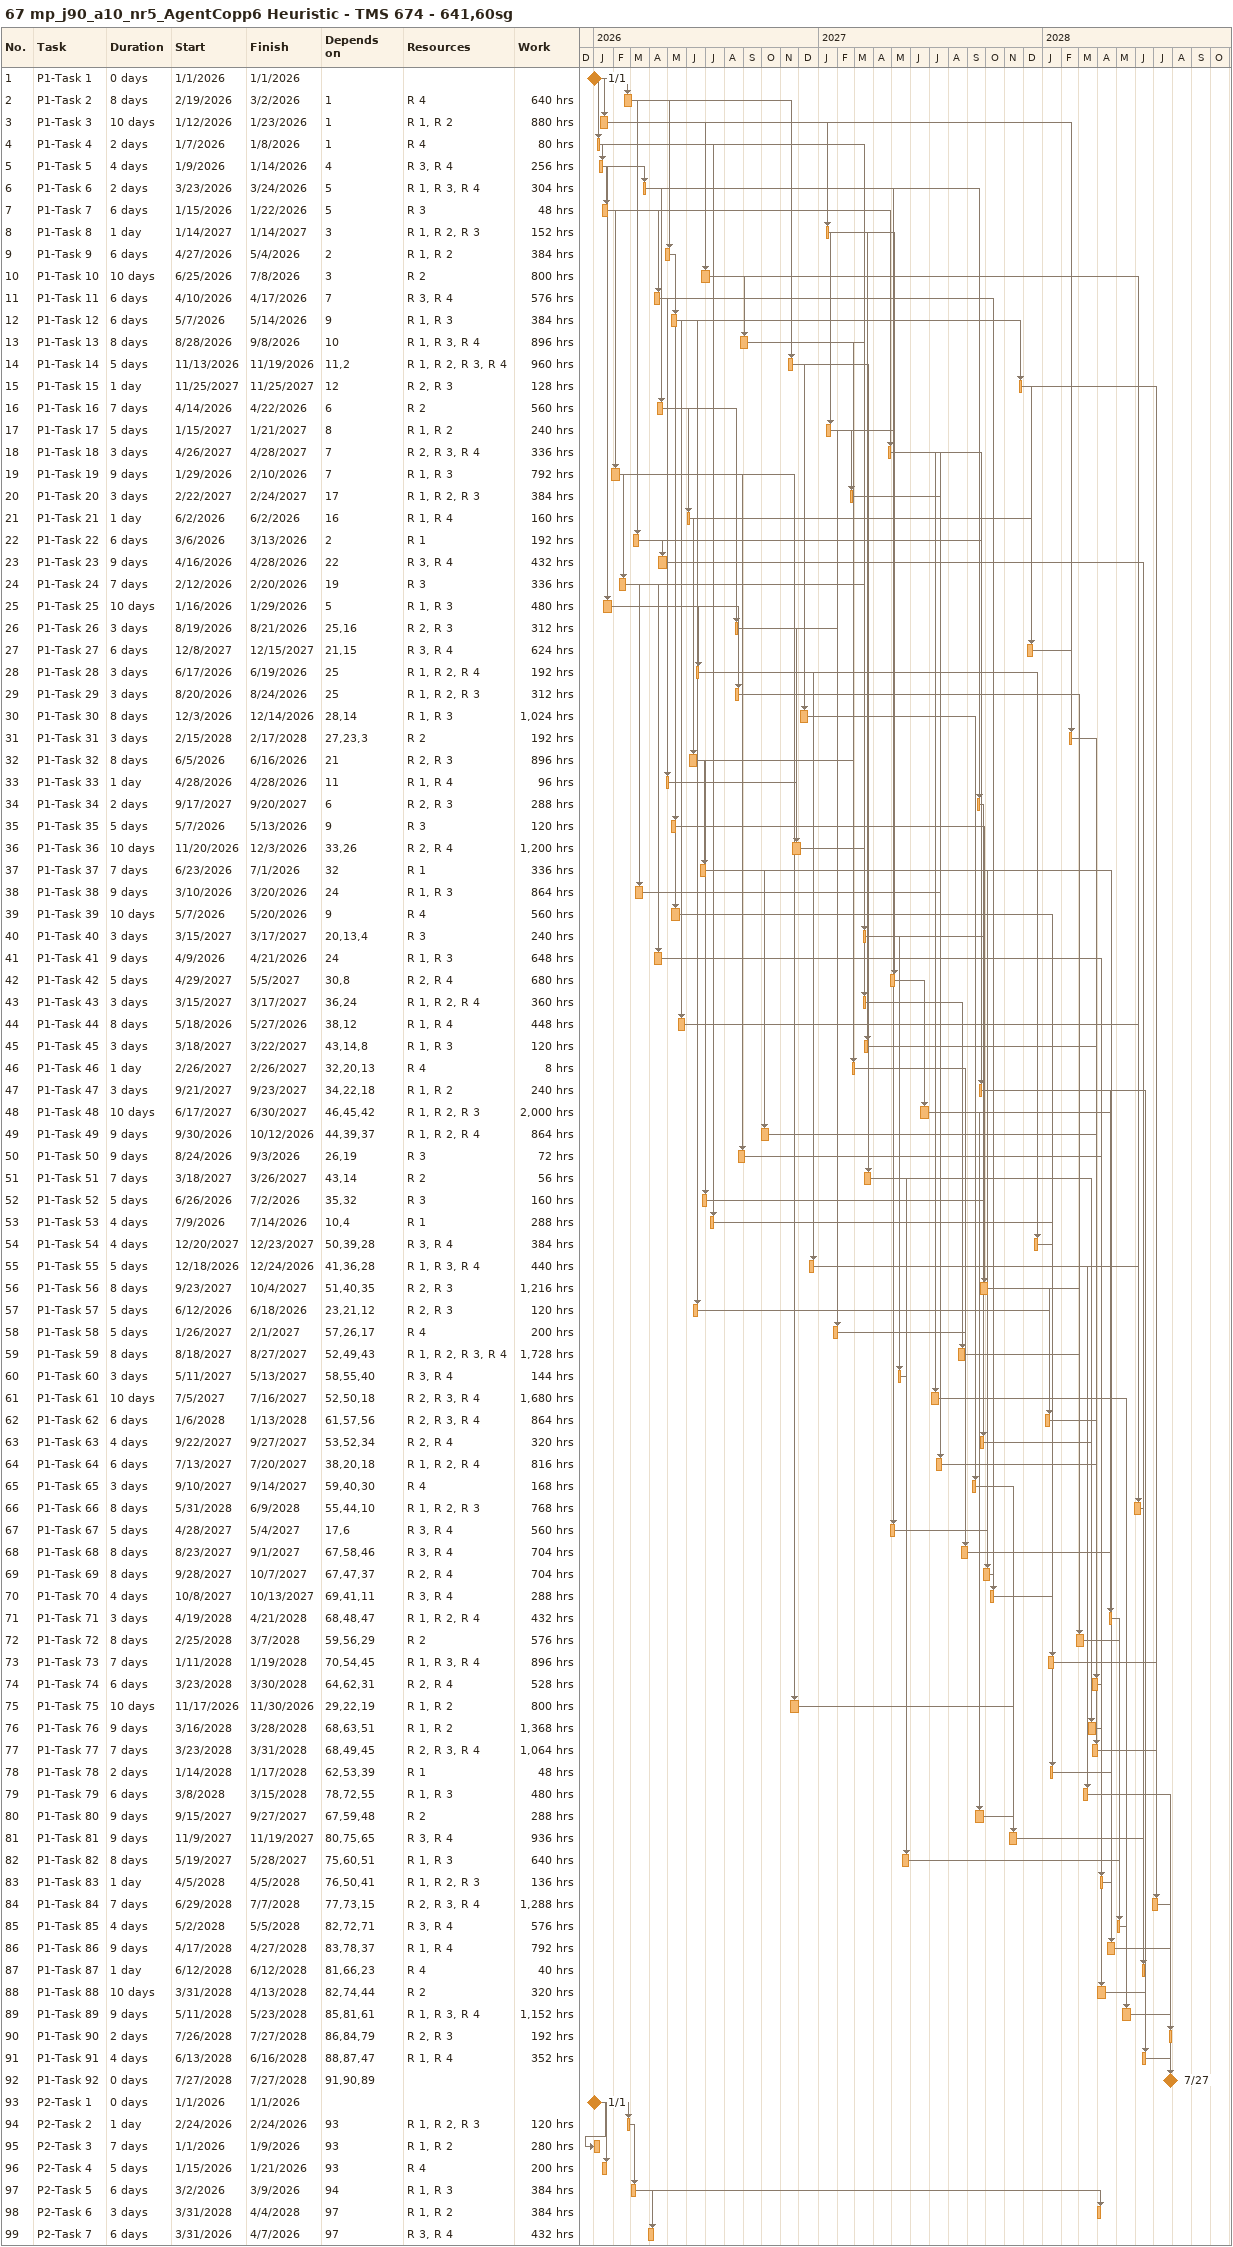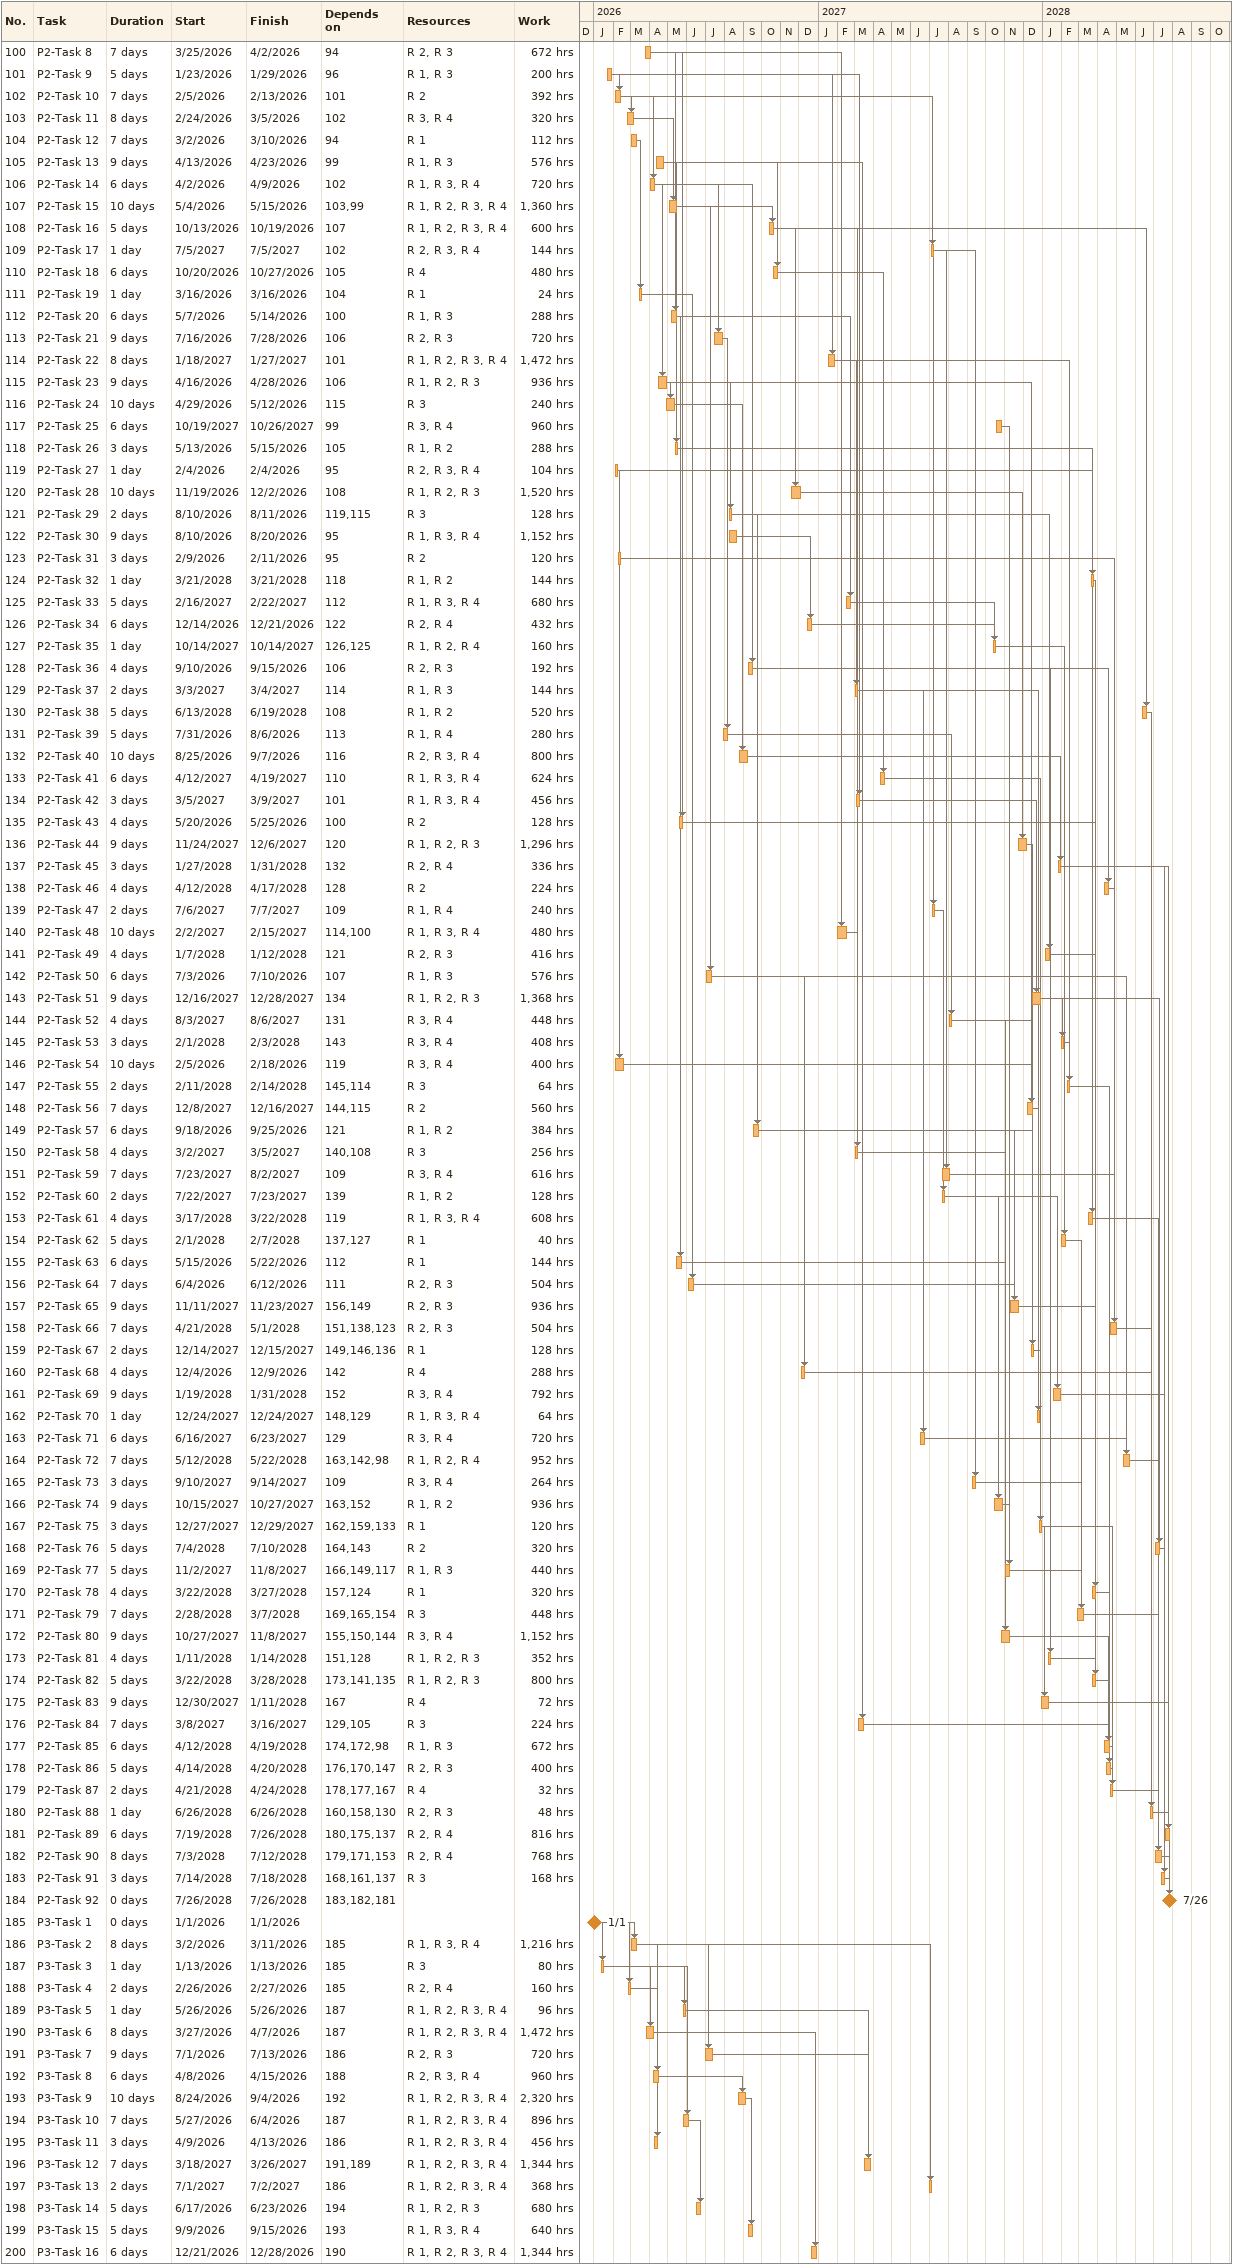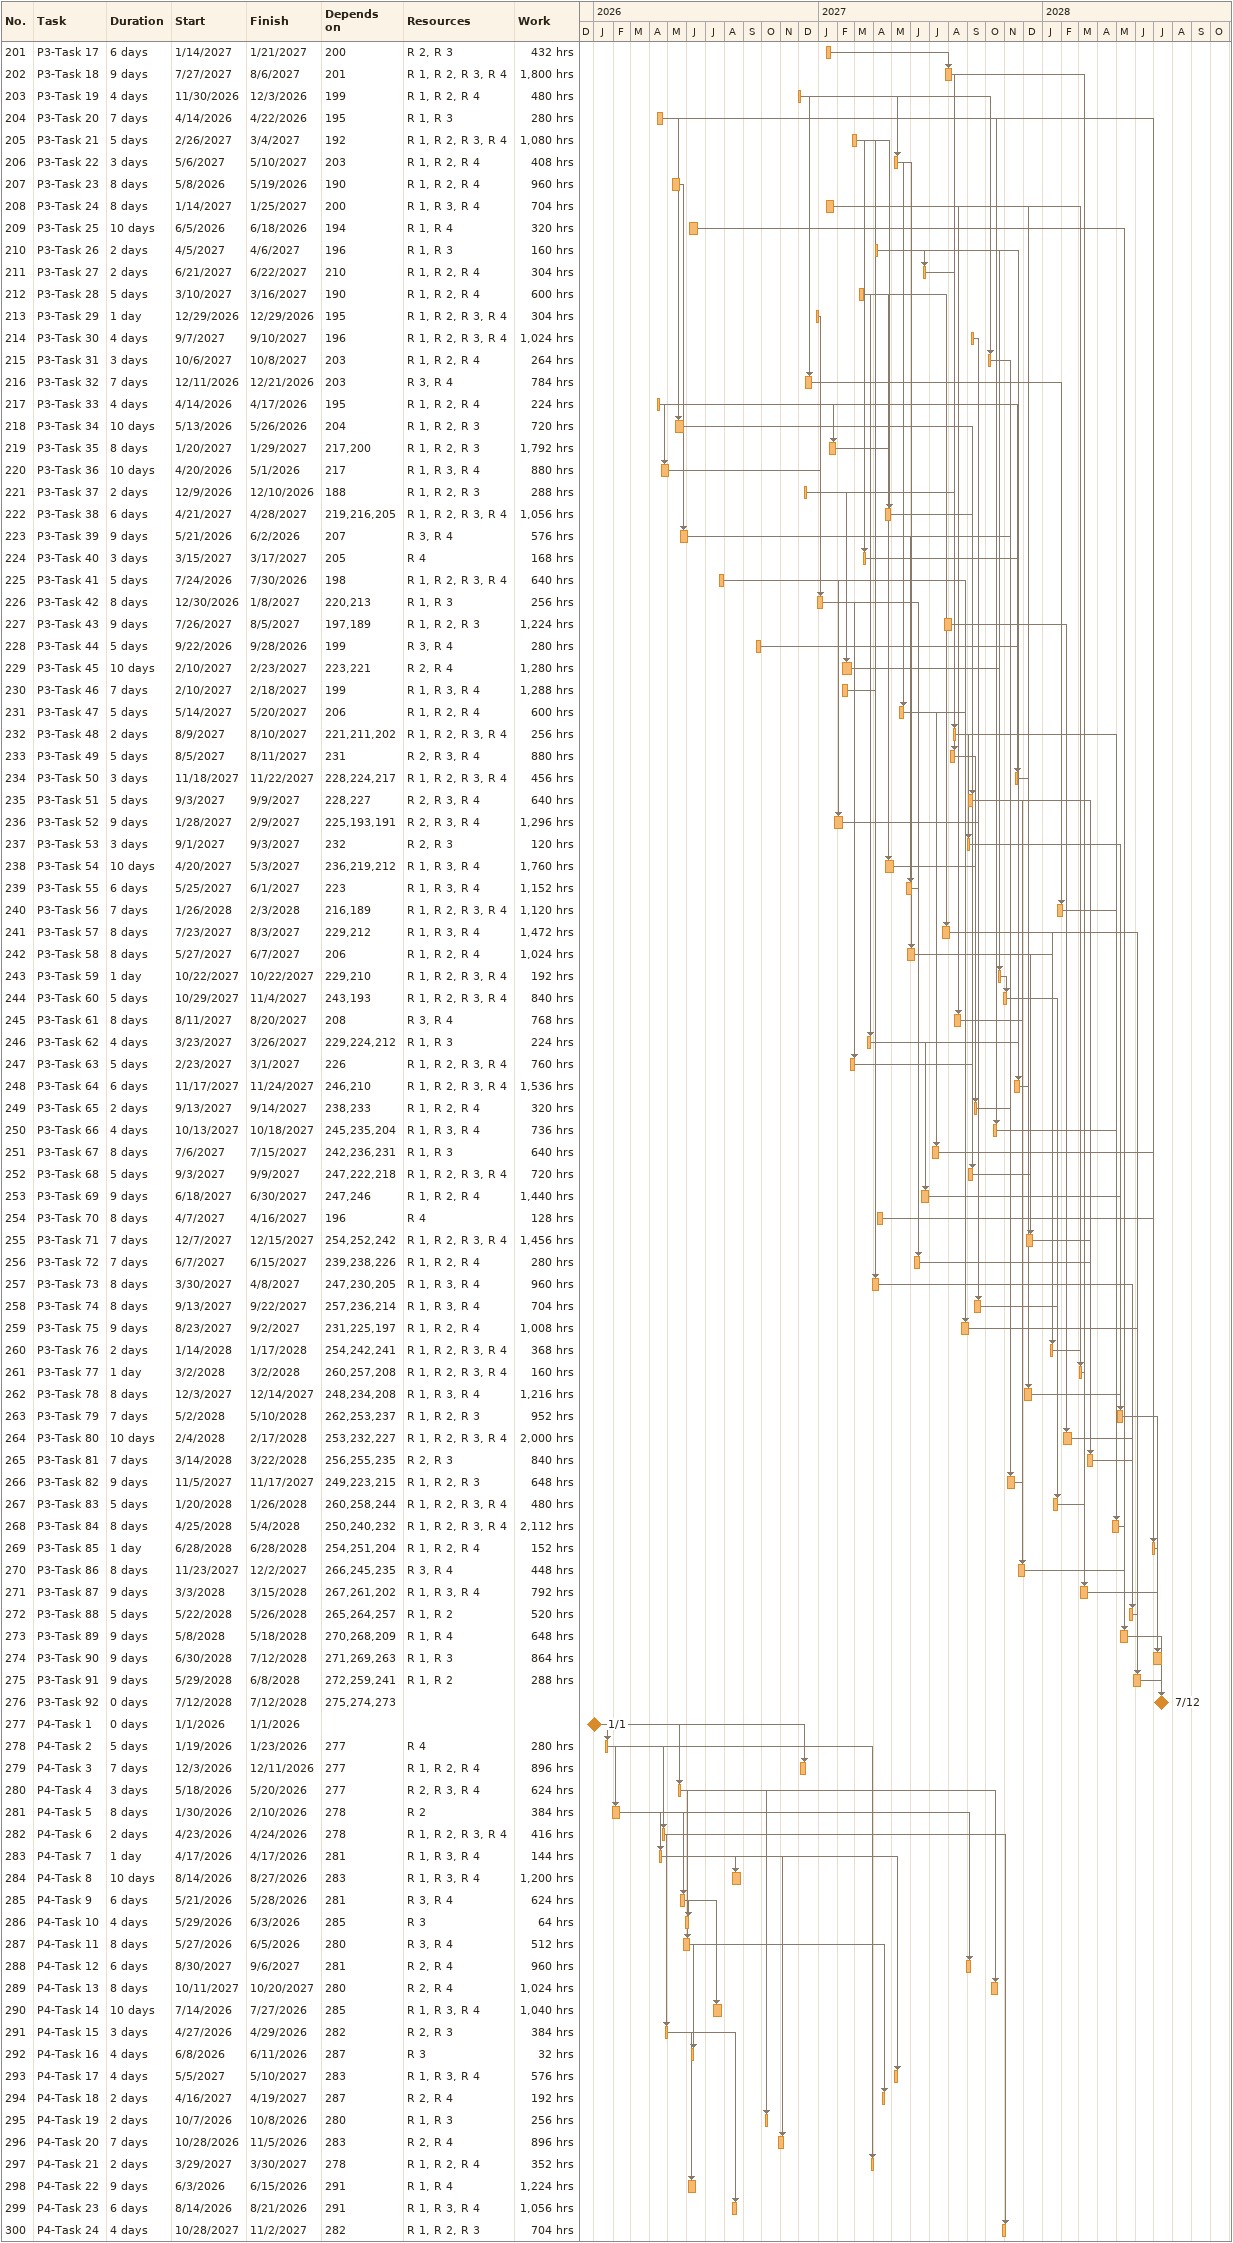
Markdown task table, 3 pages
67 mp_j90_a10_nr5_AgentCopp6 Heuristic - TMS 674 - 641,60sg

| ID | Task | Duration | Start | Finish | Predecessors | Resources | Work (h) |
|---|---|---|---|---|---|---|---|
| 1 | P1-Task 1 | 0d | 2026-01-01 | 2026-01-01 |  |  |  |
| 2 | P1-Task 2 | 8d | 2026-02-19 | 2026-03-02 | 1 | R 4 | 640 |
| 3 | P1-Task 3 | 10d | 2026-01-12 | 2026-01-23 | 1 | R 1, R 2 | 880 |
| 4 | P1-Task 4 | 2d | 2026-01-07 | 2026-01-08 | 1 | R 4 | 80 |
| 5 | P1-Task 5 | 4d | 2026-01-09 | 2026-01-14 | 4 | R 3, R 4 | 256 |
| 6 | P1-Task 6 | 2d | 2026-03-23 | 2026-03-24 | 5 | R 1, R 3, R 4 | 304 |
| 7 | P1-Task 7 | 6d | 2026-01-15 | 2026-01-22 | 5 | R 3 | 48 |
| 8 | P1-Task 8 | 1d | 2027-01-14 | 2027-01-14 | 3 | R 1, R 2, R 3 | 152 |
| 9 | P1-Task 9 | 6d | 2026-04-27 | 2026-05-04 | 2 | R 1, R 2 | 384 |
| 10 | P1-Task 10 | 10d | 2026-06-25 | 2026-07-08 | 3 | R 2 | 800 |
| 11 | P1-Task 11 | 6d | 2026-04-10 | 2026-04-17 | 7 | R 3, R 4 | 576 |
| 12 | P1-Task 12 | 6d | 2026-05-07 | 2026-05-14 | 9 | R 1, R 3 | 384 |
| 13 | P1-Task 13 | 8d | 2026-08-28 | 2026-09-08 | 10 | R 1, R 3, R 4 | 896 |
| 14 | P1-Task 14 | 5d | 2026-11-13 | 2026-11-19 | 11, 2 | R 1, R 2, R 3, R 4 | 960 |
| 15 | P1-Task 15 | 1d | 2027-11-25 | 2027-11-25 | 12 | R 2, R 3 | 128 |
| 16 | P1-Task 16 | 7d | 2026-04-14 | 2026-04-22 | 6 | R 2 | 560 |
| 17 | P1-Task 17 | 5d | 2027-01-15 | 2027-01-21 | 8 | R 1, R 2 | 240 |
| 18 | P1-Task 18 | 3d | 2027-04-26 | 2027-04-28 | 7 | R 2, R 3, R 4 | 336 |
| 19 | P1-Task 19 | 9d | 2026-01-29 | 2026-02-10 | 7 | R 1, R 3 | 792 |
| 20 | P1-Task 20 | 3d | 2027-02-22 | 2027-02-24 | 17 | R 1, R 2, R 3 | 384 |
| 21 | P1-Task 21 | 1d | 2026-06-02 | 2026-06-02 | 16 | R 1, R 4 | 160 |
| 22 | P1-Task 22 | 6d | 2026-03-06 | 2026-03-13 | 2 | R 1 | 192 |
| 23 | P1-Task 23 | 9d | 2026-04-16 | 2026-04-28 | 22 | R 3, R 4 | 432 |
| 24 | P1-Task 24 | 7d | 2026-02-12 | 2026-02-20 | 19 | R 3 | 336 |
| 25 | P1-Task 25 | 10d | 2026-01-16 | 2026-01-29 | 5 | R 1, R 3 | 480 |
| 26 | P1-Task 26 | 3d | 2026-08-19 | 2026-08-21 | 25, 16 | R 2, R 3 | 312 |
| 27 | P1-Task 27 | 6d | 2027-12-08 | 2027-12-15 | 21, 15 | R 3, R 4 | 624 |
| 28 | P1-Task 28 | 3d | 2026-06-17 | 2026-06-19 | 25 | R 1, R 2, R 4 | 192 |
| 29 | P1-Task 29 | 3d | 2026-08-20 | 2026-08-24 | 25 | R 1, R 2, R 3 | 312 |
| 30 | P1-Task 30 | 8d | 2026-12-03 | 2026-12-14 | 28, 14 | R 1, R 3 | 1024 |
| 31 | P1-Task 31 | 3d | 2028-02-15 | 2028-02-17 | 27, 23, 3 | R 2 | 192 |
| 32 | P1-Task 32 | 8d | 2026-06-05 | 2026-06-16 | 21 | R 2, R 3 | 896 |
| 33 | P1-Task 33 | 1d | 2026-04-28 | 2026-04-28 | 11 | R 1, R 4 | 96 |
| 34 | P1-Task 34 | 2d | 2027-09-17 | 2027-09-20 | 6 | R 2, R 3 | 288 |
| 35 | P1-Task 35 | 5d | 2026-05-07 | 2026-05-13 | 9 | R 3 | 120 |
| 36 | P1-Task 36 | 10d | 2026-11-20 | 2026-12-03 | 33, 26 | R 2, R 4 | 1200 |
| 37 | P1-Task 37 | 7d | 2026-06-23 | 2026-07-01 | 32 | R 1 | 336 |
| 38 | P1-Task 38 | 9d | 2026-03-10 | 2026-03-20 | 24 | R 1, R 3 | 864 |
| 39 | P1-Task 39 | 10d | 2026-05-07 | 2026-05-20 | 9 | R 4 | 560 |
| 40 | P1-Task 40 | 3d | 2027-03-15 | 2027-03-17 | 20, 13, 4 | R 3 | 240 |
| 41 | P1-Task 41 | 9d | 2026-04-09 | 2026-04-21 | 24 | R 1, R 3 | 648 |
| 42 | P1-Task 42 | 5d | 2027-04-29 | 2027-05-05 | 30, 8 | R 2, R 4 | 680 |
| 43 | P1-Task 43 | 3d | 2027-03-15 | 2027-03-17 | 36, 24 | R 1, R 2, R 4 | 360 |
| 44 | P1-Task 44 | 8d | 2026-05-18 | 2026-05-27 | 38, 12 | R 1, R 4 | 448 |
| 45 | P1-Task 45 | 3d | 2027-03-18 | 2027-03-22 | 43, 14, 8 | R 1, R 3 | 120 |
| 46 | P1-Task 46 | 1d | 2027-02-26 | 2027-02-26 | 32, 20, 13 | R 4 | 8 |
| 47 | P1-Task 47 | 3d | 2027-09-21 | 2027-09-23 | 34, 22, 18 | R 1, R 2 | 240 |
| 48 | P1-Task 48 | 10d | 2027-06-17 | 2027-06-30 | 46, 45, 42 | R 1, R 2, R 3 | 2000 |
| 49 | P1-Task 49 | 9d | 2026-09-30 | 2026-10-12 | 44, 39, 37 | R 1, R 2, R 4 | 864 |
| 50 | P1-Task 50 | 9d | 2026-08-24 | 2026-09-03 | 26, 19 | R 3 | 72 |
| 51 | P1-Task 51 | 7d | 2027-03-18 | 2027-03-26 | 43, 14 | R 2 | 56 |
| 52 | P1-Task 52 | 5d | 2026-06-26 | 2026-07-02 | 35, 32 | R 3 | 160 |
| 53 | P1-Task 53 | 4d | 2026-07-09 | 2026-07-14 | 10, 4 | R 1 | 288 |
| 54 | P1-Task 54 | 4d | 2027-12-20 | 2027-12-23 | 50, 39, 28 | R 3, R 4 | 384 |
| 55 | P1-Task 55 | 5d | 2026-12-18 | 2026-12-24 | 41, 36, 28 | R 1, R 3, R 4 | 440 |
| 56 | P1-Task 56 | 8d | 2027-09-23 | 2027-10-04 | 51, 40, 35 | R 2, R 3 | 1216 |
| 57 | P1-Task 57 | 5d | 2026-06-12 | 2026-06-18 | 23, 21, 12 | R 2, R 3 | 120 |
| 58 | P1-Task 58 | 5d | 2027-01-26 | 2027-02-01 | 57, 26, 17 | R 4 | 200 |
| 59 | P1-Task 59 | 8d | 2027-08-18 | 2027-08-27 | 52, 49, 43 | R 1, R 2, R 3, R 4 | 1728 |
| 60 | P1-Task 60 | 3d | 2027-05-11 | 2027-05-13 | 58, 55, 40 | R 3, R 4 | 144 |
| 61 | P1-Task 61 | 10d | 2027-07-05 | 2027-07-16 | 52, 50, 18 | R 2, R 3, R 4 | 1680 |
| 62 | P1-Task 62 | 6d | 2028-01-06 | 2028-01-13 | 61, 57, 56 | R 2, R 3, R 4 | 864 |
| 63 | P1-Task 63 | 4d | 2027-09-22 | 2027-09-27 | 53, 52, 34 | R 2, R 4 | 320 |
| 64 | P1-Task 64 | 6d | 2027-07-13 | 2027-07-20 | 38, 20, 18 | R 1, R 2, R 4 | 816 |
| 65 | P1-Task 65 | 3d | 2027-09-10 | 2027-09-14 | 59, 40, 30 | R 4 | 168 |
| 66 | P1-Task 66 | 8d | 2028-05-31 | 2028-06-09 | 55, 44, 10 | R 1, R 2, R 3 | 768 |
| 67 | P1-Task 67 | 5d | 2027-04-28 | 2027-05-04 | 17, 6 | R 3, R 4 | 560 |
| 68 | P1-Task 68 | 8d | 2027-08-23 | 2027-09-01 | 67, 58, 46 | R 3, R 4 | 704 |
| 69 | P1-Task 69 | 8d | 2027-09-28 | 2027-10-07 | 67, 47, 37 | R 2, R 4 | 704 |
| 70 | P1-Task 70 | 4d | 2027-10-08 | 2027-10-13 | 69, 41, 11 | R 3, R 4 | 288 |
| 71 | P1-Task 71 | 3d | 2028-04-19 | 2028-04-21 | 68, 48, 47 | R 1, R 2, R 4 | 432 |
| 72 | P1-Task 72 | 8d | 2028-02-25 | 2028-03-07 | 59, 56, 29 | R 2 | 576 |
| 73 | P1-Task 73 | 7d | 2028-01-11 | 2028-01-19 | 70, 54, 45 | R 1, R 3, R 4 | 896 |
| 74 | P1-Task 74 | 6d | 2028-03-23 | 2028-03-30 | 64, 62, 31 | R 2, R 4 | 528 |
| 75 | P1-Task 75 | 10d | 2026-11-17 | 2026-11-30 | 29, 22, 19 | R 1, R 2 | 800 |
| 76 | P1-Task 76 | 9d | 2028-03-16 | 2028-03-28 | 68, 63, 51 | R 1, R 2 | 1368 |
| 77 | P1-Task 77 | 7d | 2028-03-23 | 2028-03-31 | 68, 49, 45 | R 2, R 3, R 4 | 1064 |
| 78 | P1-Task 78 | 2d | 2028-01-14 | 2028-01-17 | 62, 53, 39 | R 1 | 48 |
| 79 | P1-Task 79 | 6d | 2028-03-08 | 2028-03-15 | 78, 72, 55 | R 1, R 3 | 480 |
| 80 | P1-Task 80 | 9d | 2027-09-15 | 2027-09-27 | 67, 59, 48 | R 2 | 288 |
| 81 | P1-Task 81 | 9d | 2027-11-09 | 2027-11-19 | 80, 75, 65 | R 3, R 4 | 936 |
| 82 | P1-Task 82 | 8d | 2027-05-19 | 2027-05-28 | 75, 60, 51 | R 1, R 3 | 640 |
| 83 | P1-Task 83 | 1d | 2028-04-05 | 2028-04-05 | 76, 50, 41 | R 1, R 2, R 3 | 136 |
| 84 | P1-Task 84 | 7d | 2028-06-29 | 2028-07-07 | 77, 73, 15 | R 2, R 3, R 4 | 1288 |
| 85 | P1-Task 85 | 4d | 2028-05-02 | 2028-05-05 | 82, 72, 71 | R 3, R 4 | 576 |
| 86 | P1-Task 86 | 9d | 2028-04-17 | 2028-04-27 | 83, 78, 37 | R 1, R 4 | 792 |
| 87 | P1-Task 87 | 1d | 2028-06-12 | 2028-06-12 | 81, 66, 23 | R 4 | 40 |
| 88 | P1-Task 88 | 10d | 2028-03-31 | 2028-04-13 | 82, 74, 44 | R 2 | 320 |
| 89 | P1-Task 89 | 9d | 2028-05-11 | 2028-05-23 | 85, 81, 61 | R 1, R 3, R 4 | 1152 |
| 90 | P1-Task 90 | 2d | 2028-07-26 | 2028-07-27 | 86, 84, 79 | R 2, R 3 | 192 |
| 91 | P1-Task 91 | 4d | 2028-06-13 | 2028-06-16 | 88, 87, 47 | R 1, R 4 | 352 |
| 92 | P1-Task 92 | 0d | 2028-07-27 | 2028-07-27 | 91, 90, 89 |  |  |
| 93 | P2-Task 1 | 0d | 2026-01-01 | 2026-01-01 |  |  |  |
| 94 | P2-Task 2 | 1d | 2026-02-24 | 2026-02-24 | 93 | R 1, R 2, R 3 | 120 |
| 95 | P2-Task 3 | 7d | 2026-01-01 | 2026-01-09 | 93 | R 1, R 2 | 280 |
| 96 | P2-Task 4 | 5d | 2026-01-15 | 2026-01-21 | 93 | R 4 | 200 |
| 97 | P2-Task 5 | 6d | 2026-03-02 | 2026-03-09 | 94 | R 1, R 3 | 384 |
| 98 | P2-Task 6 | 3d | 2028-03-31 | 2028-04-04 | 97 | R 1, R 2 | 384 |
| 99 | P2-Task 7 | 6d | 2026-03-31 | 2026-04-07 | 97 | R 3, R 4 | 432 |
| 100 | P2-Task 8 | 7d | 2026-03-25 | 2026-04-02 | 94 | R 2, R 3 | 672 |
| 101 | P2-Task 9 | 5d | 2026-01-23 | 2026-01-29 | 96 | R 1, R 3 | 200 |
| 102 | P2-Task 10 | 7d | 2026-02-05 | 2026-02-13 | 101 | R 2 | 392 |
| 103 | P2-Task 11 | 8d | 2026-02-24 | 2026-03-05 | 102 | R 3, R 4 | 320 |
| 104 | P2-Task 12 | 7d | 2026-03-02 | 2026-03-10 | 94 | R 1 | 112 |
| 105 | P2-Task 13 | 9d | 2026-04-13 | 2026-04-23 | 99 | R 1, R 3 | 576 |
| 106 | P2-Task 14 | 6d | 2026-04-02 | 2026-04-09 | 102 | R 1, R 3, R 4 | 720 |
| 107 | P2-Task 15 | 10d | 2026-05-04 | 2026-05-15 | 103, 99 | R 1, R 2, R 3, R 4 | 1360 |
| 108 | P2-Task 16 | 5d | 2026-10-13 | 2026-10-19 | 107 | R 1, R 2, R 3, R 4 | 600 |
| 109 | P2-Task 17 | 1d | 2027-07-05 | 2027-07-05 | 102 | R 2, R 3, R 4 | 144 |
| 110 | P2-Task 18 | 6d | 2026-10-20 | 2026-10-27 | 105 | R 4 | 480 |
| 111 | P2-Task 19 | 1d | 2026-03-16 | 2026-03-16 | 104 | R 1 | 24 |
| 112 | P2-Task 20 | 6d | 2026-05-07 | 2026-05-14 | 100 | R 1, R 3 | 288 |
| 113 | P2-Task 21 | 9d | 2026-07-16 | 2026-07-28 | 106 | R 2, R 3 | 720 |
| 114 | P2-Task 22 | 8d | 2027-01-18 | 2027-01-27 | 101 | R 1, R 2, R 3, R 4 | 1472 |
| 115 | P2-Task 23 | 9d | 2026-04-16 | 2026-04-28 | 106 | R 1, R 2, R 3 | 936 |
| 116 | P2-Task 24 | 10d | 2026-04-29 | 2026-05-12 | 115 | R 3 | 240 |
| 117 | P2-Task 25 | 6d | 2027-10-19 | 2027-10-26 | 99 | R 3, R 4 | 960 |
| 118 | P2-Task 26 | 3d | 2026-05-13 | 2026-05-15 | 105 | R 1, R 2 | 288 |
| 119 | P2-Task 27 | 1d | 2026-02-04 | 2026-02-04 | 95 | R 2, R 3, R 4 | 104 |
| 120 | P2-Task 28 | 10d | 2026-11-19 | 2026-12-02 | 108 | R 1, R 2, R 3 | 1520 |
| 121 | P2-Task 29 | 2d | 2026-08-10 | 2026-08-11 | 119, 115 | R 3 | 128 |
| 122 | P2-Task 30 | 9d | 2026-08-10 | 2026-08-20 | 95 | R 1, R 3, R 4 | 1152 |
| 123 | P2-Task 31 | 3d | 2026-02-09 | 2026-02-11 | 95 | R 2 | 120 |
| 124 | P2-Task 32 | 1d | 2028-03-21 | 2028-03-21 | 118 | R 1, R 2 | 144 |
| 125 | P2-Task 33 | 5d | 2027-02-16 | 2027-02-22 | 112 | R 1, R 3, R 4 | 680 |
| 126 | P2-Task 34 | 6d | 2026-12-14 | 2026-12-21 | 122 | R 2, R 4 | 432 |
| 127 | P2-Task 35 | 1d | 2027-10-14 | 2027-10-14 | 126, 125 | R 1, R 2, R 4 | 160 |
| 128 | P2-Task 36 | 4d | 2026-09-10 | 2026-09-15 | 106 | R 2, R 3 | 192 |
| 129 | P2-Task 37 | 2d | 2027-03-03 | 2027-03-04 | 114 | R 1, R 3 | 144 |
| 130 | P2-Task 38 | 5d | 2028-06-13 | 2028-06-19 | 108 | R 1, R 2 | 520 |
| 131 | P2-Task 39 | 5d | 2026-07-31 | 2026-08-06 | 113 | R 1, R 4 | 280 |
| 132 | P2-Task 40 | 10d | 2026-08-25 | 2026-09-07 | 116 | R 2, R 3, R 4 | 800 |
| 133 | P2-Task 41 | 6d | 2027-04-12 | 2027-04-19 | 110 | R 1, R 3, R 4 | 624 |
| 134 | P2-Task 42 | 3d | 2027-03-05 | 2027-03-09 | 101 | R 1, R 3, R 4 | 456 |
| 135 | P2-Task 43 | 4d | 2026-05-20 | 2026-05-25 | 100 | R 2 | 128 |
| 136 | P2-Task 44 | 9d | 2027-11-24 | 2027-12-06 | 120 | R 1, R 2, R 3 | 1296 |
| 137 | P2-Task 45 | 3d | 2028-01-27 | 2028-01-31 | 132 | R 2, R 4 | 336 |
| 138 | P2-Task 46 | 4d | 2028-04-12 | 2028-04-17 | 128 | R 2 | 224 |
| 139 | P2-Task 47 | 2d | 2027-07-06 | 2027-07-07 | 109 | R 1, R 4 | 240 |
| 140 | P2-Task 48 | 10d | 2027-02-02 | 2027-02-15 | 114, 100 | R 1, R 3, R 4 | 480 |
| 141 | P2-Task 49 | 4d | 2028-01-07 | 2028-01-12 | 121 | R 2, R 3 | 416 |
| 142 | P2-Task 50 | 6d | 2026-07-03 | 2026-07-10 | 107 | R 1, R 3 | 576 |
| 143 | P2-Task 51 | 9d | 2027-12-16 | 2027-12-28 | 134 | R 1, R 2, R 3 | 1368 |
| 144 | P2-Task 52 | 4d | 2027-08-03 | 2027-08-06 | 131 | R 3, R 4 | 448 |
| 145 | P2-Task 53 | 3d | 2028-02-01 | 2028-02-03 | 143 | R 3, R 4 | 408 |
| 146 | P2-Task 54 | 10d | 2026-02-05 | 2026-02-18 | 119 | R 3, R 4 | 400 |
| 147 | P2-Task 55 | 2d | 2028-02-11 | 2028-02-14 | 145, 114 | R 3 | 64 |
| 148 | P2-Task 56 | 7d | 2027-12-08 | 2027-12-16 | 144, 115 | R 2 | 560 |
| 149 | P2-Task 57 | 6d | 2026-09-18 | 2026-09-25 | 121 | R 1, R 2 | 384 |
| 150 | P2-Task 58 | 4d | 2027-03-02 | 2027-03-05 | 140, 108 | R 3 | 256 |
| 151 | P2-Task 59 | 7d | 2027-07-23 | 2027-08-02 | 109 | R 3, R 4 | 616 |
| 152 | P2-Task 60 | 2d | 2027-07-22 | 2027-07-23 | 139 | R 1, R 2 | 128 |
| 153 | P2-Task 61 | 4d | 2028-03-17 | 2028-03-22 | 119 | R 1, R 3, R 4 | 608 |
| 154 | P2-Task 62 | 5d | 2028-02-01 | 2028-02-07 | 137, 127 | R 1 | 40 |
| 155 | P2-Task 63 | 6d | 2026-05-15 | 2026-05-22 | 112 | R 1 | 144 |
| 156 | P2-Task 64 | 7d | 2026-06-04 | 2026-06-12 | 111 | R 2, R 3 | 504 |
| 157 | P2-Task 65 | 9d | 2027-11-11 | 2027-11-23 | 156, 149 | R 2, R 3 | 936 |
| 158 | P2-Task 66 | 7d | 2028-04-21 | 2028-05-01 | 151, 138, 123 | R 2, R 3 | 504 |
| 159 | P2-Task 67 | 2d | 2027-12-14 | 2027-12-15 | 149, 146, 136 | R 1 | 128 |
| 160 | P2-Task 68 | 4d | 2026-12-04 | 2026-12-09 | 142 | R 4 | 288 |
| 161 | P2-Task 69 | 9d | 2028-01-19 | 2028-01-31 | 152 | R 3, R 4 | 792 |
| 162 | P2-Task 70 | 1d | 2027-12-24 | 2027-12-24 | 148, 129 | R 1, R 3, R 4 | 64 |
| 163 | P2-Task 71 | 6d | 2027-06-16 | 2027-06-23 | 129 | R 3, R 4 | 720 |
| 164 | P2-Task 72 | 7d | 2028-05-12 | 2028-05-22 | 163, 142, 98 | R 1, R 2, R 4 | 952 |
| 165 | P2-Task 73 | 3d | 2027-09-10 | 2027-09-14 | 109 | R 3, R 4 | 264 |
| 166 | P2-Task 74 | 9d | 2027-10-15 | 2027-10-27 | 163, 152 | R 1, R 2 | 936 |
| 167 | P2-Task 75 | 3d | 2027-12-27 | 2027-12-29 | 162, 159, 133 | R 1 | 120 |
| 168 | P2-Task 76 | 5d | 2028-07-04 | 2028-07-10 | 164, 143 | R 2 | 320 |
| 169 | P2-Task 77 | 5d | 2027-11-02 | 2027-11-08 | 166, 149, 117 | R 1, R 3 | 440 |
| 170 | P2-Task 78 | 4d | 2028-03-22 | 2028-03-27 | 157, 124 | R 1 | 320 |
| 171 | P2-Task 79 | 7d | 2028-02-28 | 2028-03-07 | 169, 165, 154 | R 3 | 448 |
| 172 | P2-Task 80 | 9d | 2027-10-27 | 2027-11-08 | 155, 150, 144 | R 3, R 4 | 1152 |
| 173 | P2-Task 81 | 4d | 2028-01-11 | 2028-01-14 | 151, 128 | R 1, R 2, R 3 | 352 |
| 174 | P2-Task 82 | 5d | 2028-03-22 | 2028-03-28 | 173, 141, 135 | R 1, R 2, R 3 | 800 |
| 175 | P2-Task 83 | 9d | 2027-12-30 | 2028-01-11 | 167 | R 4 | 72 |
| 176 | P2-Task 84 | 7d | 2027-03-08 | 2027-03-16 | 129, 105 | R 3 | 224 |
| 177 | P2-Task 85 | 6d | 2028-04-12 | 2028-04-19 | 174, 172, 98 | R 1, R 3 | 672 |
| 178 | P2-Task 86 | 5d | 2028-04-14 | 2028-04-20 | 176, 170, 147 | R 2, R 3 | 400 |
| 179 | P2-Task 87 | 2d | 2028-04-21 | 2028-04-24 | 178, 177, 167 | R 4 | 32 |
| 180 | P2-Task 88 | 1d | 2028-06-26 | 2028-06-26 | 160, 158, 130 | R 2, R 3 | 48 |
| 181 | P2-Task 89 | 6d | 2028-07-19 | 2028-07-26 | 180, 175, 137 | R 2, R 4 | 816 |
| 182 | P2-Task 90 | 8d | 2028-07-03 | 2028-07-12 | 179, 171, 153 | R 2, R 4 | 768 |
| 183 | P2-Task 91 | 3d | 2028-07-14 | 2028-07-18 | 168, 161, 137 | R 3 | 168 |
| 184 | P2-Task 92 | 0d | 2028-07-26 | 2028-07-26 | 183, 182, 181 |  |  |
| 185 | P3-Task 1 | 0d | 2026-01-01 | 2026-01-01 |  |  |  |
| 186 | P3-Task 2 | 8d | 2026-03-02 | 2026-03-11 | 185 | R 1, R 3, R 4 | 1216 |
| 187 | P3-Task 3 | 1d | 2026-01-13 | 2026-01-13 | 185 | R 3 | 80 |
| 188 | P3-Task 4 | 2d | 2026-02-26 | 2026-02-27 | 185 | R 2, R 4 | 160 |
| 189 | P3-Task 5 | 1d | 2026-05-26 | 2026-05-26 | 187 | R 1, R 2, R 3, R 4 | 96 |
| 190 | P3-Task 6 | 8d | 2026-03-27 | 2026-04-07 | 187 | R 1, R 2, R 3, R 4 | 1472 |
| 191 | P3-Task 7 | 9d | 2026-07-01 | 2026-07-13 | 186 | R 2, R 3 | 720 |
| 192 | P3-Task 8 | 6d | 2026-04-08 | 2026-04-15 | 188 | R 2, R 3, R 4 | 960 |
| 193 | P3-Task 9 | 10d | 2026-08-24 | 2026-09-04 | 192 | R 1, R 2, R 3, R 4 | 2320 |
| 194 | P3-Task 10 | 7d | 2026-05-27 | 2026-06-04 | 187 | R 1, R 2, R 3, R 4 | 896 |
| 195 | P3-Task 11 | 3d | 2026-04-09 | 2026-04-13 | 186 | R 1, R 2, R 3, R 4 | 456 |
| 196 | P3-Task 12 | 7d | 2027-03-18 | 2027-03-26 | 191, 189 | R 1, R 2, R 3, R 4 | 1344 |
| 197 | P3-Task 13 | 2d | 2027-07-01 | 2027-07-02 | 186 | R 1, R 2, R 3, R 4 | 368 |
| 198 | P3-Task 14 | 5d | 2026-06-17 | 2026-06-23 | 194 | R 1, R 2, R 3 | 680 |
| 199 | P3-Task 15 | 5d | 2026-09-09 | 2026-09-15 | 193 | R 1, R 3, R 4 | 640 |
| 200 | P3-Task 16 | 6d | 2026-12-21 | 2026-12-28 | 190 | R 1, R 2, R 3, R 4 | 1344 |
| 201 | P3-Task 17 | 6d | 2027-01-14 | 2027-01-21 | 200 | R 2, R 3 | 432 |
| 202 | P3-Task 18 | 9d | 2027-07-27 | 2027-08-06 | 201 | R 1, R 2, R 3, R 4 | 1800 |
| 203 | P3-Task 19 | 4d | 2026-11-30 | 2026-12-03 | 199 | R 1, R 2, R 4 | 480 |
| 204 | P3-Task 20 | 7d | 2026-04-14 | 2026-04-22 | 195 | R 1, R 3 | 280 |
| 205 | P3-Task 21 | 5d | 2027-02-26 | 2027-03-04 | 192 | R 1, R 2, R 3, R 4 | 1080 |
| 206 | P3-Task 22 | 3d | 2027-05-06 | 2027-05-10 | 203 | R 1, R 2, R 4 | 408 |
| 207 | P3-Task 23 | 8d | 2026-05-08 | 2026-05-19 | 190 | R 1, R 2, R 4 | 960 |
| 208 | P3-Task 24 | 8d | 2027-01-14 | 2027-01-25 | 200 | R 1, R 3, R 4 | 704 |
| 209 | P3-Task 25 | 10d | 2026-06-05 | 2026-06-18 | 194 | R 1, R 4 | 320 |
| 210 | P3-Task 26 | 2d | 2027-04-05 | 2027-04-06 | 196 | R 1, R 3 | 160 |
| 211 | P3-Task 27 | 2d | 2027-06-21 | 2027-06-22 | 210 | R 1, R 2, R 4 | 304 |
| 212 | P3-Task 28 | 5d | 2027-03-10 | 2027-03-16 | 190 | R 1, R 2, R 4 | 600 |
| 213 | P3-Task 29 | 1d | 2026-12-29 | 2026-12-29 | 195 | R 1, R 2, R 3, R 4 | 304 |
| 214 | P3-Task 30 | 4d | 2027-09-07 | 2027-09-10 | 196 | R 1, R 2, R 3, R 4 | 1024 |
| 215 | P3-Task 31 | 3d | 2027-10-06 | 2027-10-08 | 203 | R 1, R 2, R 4 | 264 |
| 216 | P3-Task 32 | 7d | 2026-12-11 | 2026-12-21 | 203 | R 3, R 4 | 784 |
| 217 | P3-Task 33 | 4d | 2026-04-14 | 2026-04-17 | 195 | R 1, R 2, R 4 | 224 |
| 218 | P3-Task 34 | 10d | 2026-05-13 | 2026-05-26 | 204 | R 1, R 2, R 3 | 720 |
| 219 | P3-Task 35 | 8d | 2027-01-20 | 2027-01-29 | 217, 200 | R 1, R 2, R 3 | 1792 |
| 220 | P3-Task 36 | 10d | 2026-04-20 | 2026-05-01 | 217 | R 1, R 3, R 4 | 880 |
| 221 | P3-Task 37 | 2d | 2026-12-09 | 2026-12-10 | 188 | R 1, R 2, R 3 | 288 |
| 222 | P3-Task 38 | 6d | 2027-04-21 | 2027-04-28 | 219, 216, 205 | R 1, R 2, R 3, R 4 | 1056 |
| 223 | P3-Task 39 | 9d | 2026-05-21 | 2026-06-02 | 207 | R 3, R 4 | 576 |
| 224 | P3-Task 40 | 3d | 2027-03-15 | 2027-03-17 | 205 | R 4 | 168 |
| 225 | P3-Task 41 | 5d | 2026-07-24 | 2026-07-30 | 198 | R 1, R 2, R 3, R 4 | 640 |
| 226 | P3-Task 42 | 8d | 2026-12-30 | 2027-01-08 | 220, 213 | R 1, R 3 | 256 |
| 227 | P3-Task 43 | 9d | 2027-07-26 | 2027-08-05 | 197, 189 | R 1, R 2, R 3 | 1224 |
| 228 | P3-Task 44 | 5d | 2026-09-22 | 2026-09-28 | 199 | R 3, R 4 | 280 |
| 229 | P3-Task 45 | 10d | 2027-02-10 | 2027-02-23 | 223, 221 | R 2, R 4 | 1280 |
| 230 | P3-Task 46 | 7d | 2027-02-10 | 2027-02-18 | 199 | R 1, R 3, R 4 | 1288 |
| 231 | P3-Task 47 | 5d | 2027-05-14 | 2027-05-20 | 206 | R 1, R 2, R 4 | 600 |
| 232 | P3-Task 48 | 2d | 2027-08-09 | 2027-08-10 | 221, 211, 202 | R 1, R 2, R 3, R 4 | 256 |
| 233 | P3-Task 49 | 5d | 2027-08-05 | 2027-08-11 | 231 | R 2, R 3, R 4 | 880 |
| 234 | P3-Task 50 | 3d | 2027-11-18 | 2027-11-22 | 228, 224, 217 | R 1, R 2, R 3, R 4 | 456 |
| 235 | P3-Task 51 | 5d | 2027-09-03 | 2027-09-09 | 228, 227 | R 2, R 3, R 4 | 640 |
| 236 | P3-Task 52 | 9d | 2027-01-28 | 2027-02-09 | 225, 193, 191 | R 2, R 3, R 4 | 1296 |
| 237 | P3-Task 53 | 3d | 2027-09-01 | 2027-09-03 | 232 | R 2, R 3 | 120 |
| 238 | P3-Task 54 | 10d | 2027-04-20 | 2027-05-03 | 236, 219, 212 | R 1, R 3, R 4 | 1760 |
| 239 | P3-Task 55 | 6d | 2027-05-25 | 2027-06-01 | 223 | R 1, R 3, R 4 | 1152 |
| 240 | P3-Task 56 | 7d | 2028-01-26 | 2028-02-03 | 216, 189 | R 1, R 2, R 3, R 4 | 1120 |
| 241 | P3-Task 57 | 8d | 2027-07-23 | 2027-08-03 | 229, 212 | R 1, R 3, R 4 | 1472 |
| 242 | P3-Task 58 | 8d | 2027-05-27 | 2027-06-07 | 206 | R 1, R 2, R 4 | 1024 |
| 243 | P3-Task 59 | 1d | 2027-10-22 | 2027-10-22 | 229, 210 | R 1, R 2, R 3, R 4 | 192 |
| 244 | P3-Task 60 | 5d | 2027-10-29 | 2027-11-04 | 243, 193 | R 1, R 2, R 3, R 4 | 840 |
| 245 | P3-Task 61 | 8d | 2027-08-11 | 2027-08-20 | 208 | R 3, R 4 | 768 |
| 246 | P3-Task 62 | 4d | 2027-03-23 | 2027-03-26 | 229, 224, 212 | R 1, R 3 | 224 |
| 247 | P3-Task 63 | 5d | 2027-02-23 | 2027-03-01 | 226 | R 1, R 2, R 3, R 4 | 760 |
| 248 | P3-Task 64 | 6d | 2027-11-17 | 2027-11-24 | 246, 210 | R 1, R 2, R 3, R 4 | 1536 |
| 249 | P3-Task 65 | 2d | 2027-09-13 | 2027-09-14 | 238, 233 | R 1, R 2, R 4 | 320 |
| 250 | P3-Task 66 | 4d | 2027-10-13 | 2027-10-18 | 245, 235, 204 | R 1, R 3, R 4 | 736 |
| 251 | P3-Task 67 | 8d | 2027-07-06 | 2027-07-15 | 242, 236, 231 | R 1, R 3 | 640 |
| 252 | P3-Task 68 | 5d | 2027-09-03 | 2027-09-09 | 247, 222, 218 | R 1, R 2, R 3, R 4 | 720 |
| 253 | P3-Task 69 | 9d | 2027-06-18 | 2027-06-30 | 247, 246 | R 1, R 2, R 4 | 1440 |
| 254 | P3-Task 70 | 8d | 2027-04-07 | 2027-04-16 | 196 | R 4 | 128 |
| 255 | P3-Task 71 | 7d | 2027-12-07 | 2027-12-15 | 254, 252, 242 | R 1, R 2, R 3, R 4 | 1456 |
| 256 | P3-Task 72 | 7d | 2027-06-07 | 2027-06-15 | 239, 238, 226 | R 1, R 2, R 4 | 280 |
| 257 | P3-Task 73 | 8d | 2027-03-30 | 2027-04-08 | 247, 230, 205 | R 1, R 3, R 4 | 960 |
| 258 | P3-Task 74 | 8d | 2027-09-13 | 2027-09-22 | 257, 236, 214 | R 1, R 3, R 4 | 704 |
| 259 | P3-Task 75 | 9d | 2027-08-23 | 2027-09-02 | 231, 225, 197 | R 1, R 2, R 4 | 1008 |
| 260 | P3-Task 76 | 2d | 2028-01-14 | 2028-01-17 | 254, 242, 241 | R 1, R 2, R 3, R 4 | 368 |
| 261 | P3-Task 77 | 1d | 2028-03-02 | 2028-03-02 | 260, 257, 208 | R 1, R 2, R 3, R 4 | 160 |
| 262 | P3-Task 78 | 8d | 2027-12-03 | 2027-12-14 | 248, 234, 208 | R 1, R 3, R 4 | 1216 |
| 263 | P3-Task 79 | 7d | 2028-05-02 | 2028-05-10 | 262, 253, 237 | R 1, R 2, R 3 | 952 |
| 264 | P3-Task 80 | 10d | 2028-02-04 | 2028-02-17 | 253, 232, 227 | R 1, R 2, R 3, R 4 | 2000 |
| 265 | P3-Task 81 | 7d | 2028-03-14 | 2028-03-22 | 256, 255, 235 | R 2, R 3 | 840 |
| 266 | P3-Task 82 | 9d | 2027-11-05 | 2027-11-17 | 249, 223, 215 | R 1, R 2, R 3 | 648 |
| 267 | P3-Task 83 | 5d | 2028-01-20 | 2028-01-26 | 260, 258, 244 | R 1, R 2, R 3, R 4 | 480 |
| 268 | P3-Task 84 | 8d | 2028-04-25 | 2028-05-04 | 250, 240, 232 | R 1, R 2, R 3, R 4 | 2112 |
| 269 | P3-Task 85 | 1d | 2028-06-28 | 2028-06-28 | 254, 251, 204 | R 1, R 2, R 4 | 152 |
| 270 | P3-Task 86 | 8d | 2027-11-23 | 2027-12-02 | 266, 245, 235 | R 3, R 4 | 448 |
| 271 | P3-Task 87 | 9d | 2028-03-03 | 2028-03-15 | 267, 261, 202 | R 1, R 3, R 4 | 792 |
| 272 | P3-Task 88 | 5d | 2028-05-22 | 2028-05-26 | 265, 264, 257 | R 1, R 2 | 520 |
| 273 | P3-Task 89 | 9d | 2028-05-08 | 2028-05-18 | 270, 268, 209 | R 1, R 4 | 648 |
| 274 | P3-Task 90 | 9d | 2028-06-30 | 2028-07-12 | 271, 269, 263 | R 1, R 3 | 864 |
| 275 | P3-Task 91 | 9d | 2028-05-29 | 2028-06-08 | 272, 259, 241 | R 1, R 2 | 288 |
| 276 | P3-Task 92 | 0d | 2028-07-12 | 2028-07-12 | 275, 274, 273 |  |  |
| 277 | P4-Task 1 | 0d | 2026-01-01 | 2026-01-01 |  |  |  |
| 278 | P4-Task 2 | 5d | 2026-01-19 | 2026-01-23 | 277 | R 4 | 280 |
| 279 | P4-Task 3 | 7d | 2026-12-03 | 2026-12-11 | 277 | R 1, R 2, R 4 | 896 |
| 280 | P4-Task 4 | 3d | 2026-05-18 | 2026-05-20 | 277 | R 2, R 3, R 4 | 624 |
| 281 | P4-Task 5 | 8d | 2026-01-30 | 2026-02-10 | 278 | R 2 | 384 |
| 282 | P4-Task 6 | 2d | 2026-04-23 | 2026-04-24 | 278 | R 1, R 2, R 3, R 4 | 416 |
| 283 | P4-Task 7 | 1d | 2026-04-17 | 2026-04-17 | 281 | R 1, R 3, R 4 | 144 |
| 284 | P4-Task 8 | 10d | 2026-08-14 | 2026-08-27 | 283 | R 1, R 3, R 4 | 1200 |
| 285 | P4-Task 9 | 6d | 2026-05-21 | 2026-05-28 | 281 | R 3, R 4 | 624 |
| 286 | P4-Task 10 | 4d | 2026-05-29 | 2026-06-03 | 285 | R 3 | 64 |
| 287 | P4-Task 11 | 8d | 2026-05-27 | 2026-06-05 | 280 | R 3, R 4 | 512 |
| 288 | P4-Task 12 | 6d | 2027-08-30 | 2027-09-06 | 281 | R 2, R 4 | 960 |
| 289 | P4-Task 13 | 8d | 2027-10-11 | 2027-10-20 | 280 | R 2, R 4 | 1024 |
| 290 | P4-Task 14 | 10d | 2026-07-14 | 2026-07-27 | 285 | R 1, R 3, R 4 | 1040 |
| 291 | P4-Task 15 | 3d | 2026-04-27 | 2026-04-29 | 282 | R 2, R 3 | 384 |
| 292 | P4-Task 16 | 4d | 2026-06-08 | 2026-06-11 | 287 | R 3 | 32 |
| 293 | P4-Task 17 | 4d | 2027-05-05 | 2027-05-10 | 283 | R 1, R 3, R 4 | 576 |
| 294 | P4-Task 18 | 2d | 2027-04-16 | 2027-04-19 | 287 | R 2, R 4 | 192 |
| 295 | P4-Task 19 | 2d | 2026-10-07 | 2026-10-08 | 280 | R 1, R 3 | 256 |
| 296 | P4-Task 20 | 7d | 2026-10-28 | 2026-11-05 | 283 | R 2, R 4 | 896 |
| 297 | P4-Task 21 | 2d | 2027-03-29 | 2027-03-30 | 278 | R 1, R 2, R 4 | 352 |
| 298 | P4-Task 22 | 9d | 2026-06-03 | 2026-06-15 | 291 | R 1, R 4 | 1224 |
| 299 | P4-Task 23 | 6d | 2026-08-14 | 2026-08-21 | 291 | R 1, R 3, R 4 | 1056 |
| 300 | P4-Task 24 | 4d | 2027-10-28 | 2027-11-02 | 282 | R 1, R 2, R 3 | 704 |
